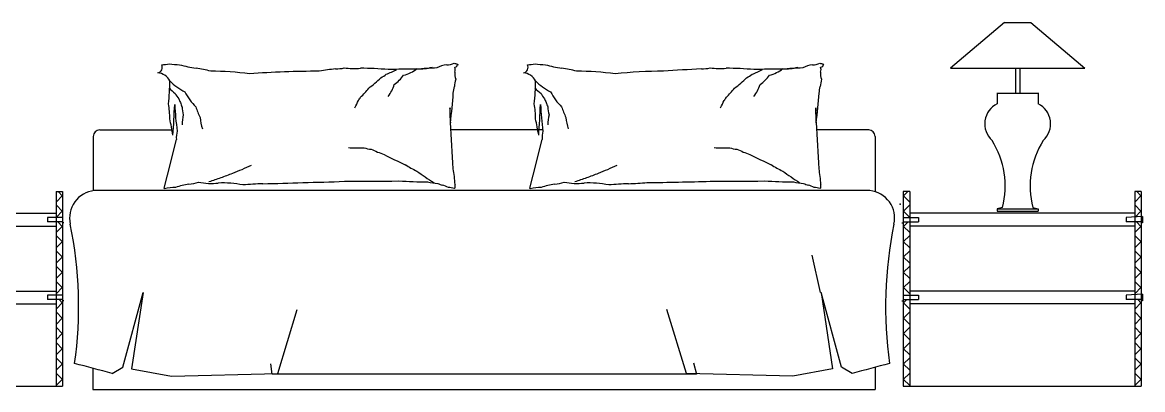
# Model space of a CAD drawing. Header units: inches. Extents: x 18.5 to 61, y 8.5 to 33.3.
# Drawn here: x 30.323 to 32.91, y 23.638 to 24.487 of the extents above; entities that cross this region are included whole.
import ezdxf

# ---------------------------------------------------------------- set-up
doc = ezdxf.new("R2010")
doc.units = ezdxf.units.IN
doc.header["$MEASUREMENT"] = 0
doc.layers.add('02', color=2, linetype='Continuous')

msp = doc.modelspace()

# ---------------------------------------------------------------- linework, layer by layer
at = {"layer": '02'}
for p, q in [((32.5913, 24.4873), (32.4665, 24.3817)), ((32.5913, 24.4873), (32.6521, 24.4873)), ((32.6521, 24.4873), (32.7769, 24.3817)), ((32.4665, 24.3817), (32.7769, 24.3817)), ((32.6169, 24.3817), (32.6169, 24.3241)), ((32.6265, 24.3817), (32.6265, 24.3241)), ((32.5745, 24.3241), (32.5745, 24.2993)), ((32.5745, 24.3238), (32.6689, 24.3238)), ((32.6689, 24.3241), (32.6689, 24.2993)), ((30.4861, 24.2238), (30.4861, 24.098)), ((30.5011, 24.2388), (30.6682, 24.2388)), ((31.5247, 24.2388), (31.3127, 24.2388)), ((32.2775, 24.2388), (32.1577, 24.2388)), ((32.2925, 24.2238), (32.2925, 24.0959)), ((30.6575, 24.134), (30.6782, 24.2165)), ((31.5025, 24.134), (31.5231, 24.2165)), ((30.65, 24.1039), (30.6575, 24.134)), ((31.495, 24.1039), (31.5025, 24.134)), ((30.4004, 24.0963), (30.4004, 23.6463)), ((30.4004, 24.0963), (30.4154, 24.0963)), ((30.4154, 24.0857), (30.4048, 24.0963)), ((30.4154, 24.0963), (30.4154, 23.6463)), ((32.2802, 24.0983), (30.4887, 24.0983)), ((32.3573, 24.0963), (32.3573, 23.6463)), ((32.3723, 24.0963), (32.3573, 24.0963)), ((32.3573, 24.0857), (32.3679, 24.0963)), ((32.3723, 24.0963), (32.3723, 23.6463)), ((32.8923, 24.0963), (32.8923, 23.6463)), ((32.9073, 24.0963), (32.8923, 24.0963)), ((32.9073, 24.0857), (32.8967, 24.0963)), ((32.9073, 24.0963), (32.9073, 23.6463)), ((30.4004, 24.072), (30.4154, 24.087)), ((32.3723, 24.072), (32.3573, 24.087)), ((32.8923, 24.072), (32.9073, 24.087)), ((29.8804, 24.0463), (30.4004, 24.0463)), ((30.4154, 24.0503), (30.4004, 24.0653)), ((30.4004, 24.0366), (30.4154, 24.0516)), ((32.3573, 24.0503), (32.3723, 24.0653)), ((32.3723, 24.0366), (32.3573, 24.0516)), ((32.8923, 24.0463), (32.3723, 24.0463)), ((32.5865, 24.0593), (32.5745, 24.0561)), ((32.5745, 24.0561), (32.5745, 24.0505)), ((32.5745, 24.0505), (32.6689, 24.0505)), ((32.5753, 24.0563), (32.6681, 24.0563)), ((32.6569, 24.0593), (32.6689, 24.0561)), ((32.6689, 24.0561), (32.6689, 24.0505)), ((32.9073, 24.0503), (32.8923, 24.0653)), ((32.8923, 24.0366), (32.9073, 24.0516)), ((29.8804, 24.0163), (30.4004, 24.0163)), ((30.3804, 24.0363), (30.3804, 24.0263)), ((30.4154, 24.0363), (30.3804, 24.0363)), ((30.4154, 24.0263), (30.3804, 24.0263)), ((30.4004, 24.0013), (30.4154, 24.0163)), ((30.4154, 24.015), (30.4041, 24.0263)), ((30.4184, 24.0238), (30.4154, 24.0238)), ((32.3543, 24.0238), (32.3573, 24.0238)), ((32.3573, 24.0363), (32.3923, 24.0363)), ((32.3573, 24.0263), (32.3923, 24.0263)), ((32.3573, 24.015), (32.3686, 24.0263)), ((32.3723, 24.0013), (32.3573, 24.0163)), ((32.8923, 24.0163), (32.3723, 24.0163)), ((32.3923, 24.0363), (32.3923, 24.0263)), ((32.9103, 24.0388), (32.8723, 24.0363)), ((32.8723, 24.0363), (32.8723, 24.0263)), ((32.9073, 24.0263), (32.8723, 24.0263)), ((32.8923, 24.0013), (32.9073, 24.0163)), ((32.9073, 24.015), (32.896, 24.0263)), ((32.9103, 24.0238), (32.9073, 24.0238)), ((32.9103, 24.0388), (32.9103, 24.0238)), ((30.4154, 23.9796), (30.4004, 23.9946)), ((32.3573, 23.9796), (32.3723, 23.9946)), ((32.9073, 23.9796), (32.8923, 23.9946)), ((30.4004, 23.9659), (30.4154, 23.9809)), ((32.3723, 23.9659), (32.3573, 23.9809)), ((32.8923, 23.9659), (32.9073, 23.9809)), ((30.4154, 23.9443), (30.4004, 23.9593)), ((30.4004, 23.9306), (30.4154, 23.9456)), ((32.1665, 23.863), (32.1471, 23.9493)), ((32.3573, 23.9443), (32.3723, 23.9593)), ((32.3723, 23.9306), (32.3573, 23.9456)), ((32.9073, 23.9443), (32.8923, 23.9593)), ((32.8923, 23.9306), (32.9073, 23.9456)), ((30.4154, 23.9089), (30.4004, 23.9239)), ((32.3573, 23.9089), (32.3723, 23.9239)), ((32.9073, 23.9089), (32.8923, 23.9239)), ((30.4004, 23.8952), (30.4154, 23.9102)), ((30.4154, 23.8736), (30.4004, 23.8886)), ((32.3723, 23.8952), (32.3573, 23.9102)), ((32.3573, 23.8736), (32.3723, 23.8886)), ((32.8923, 23.8952), (32.9073, 23.9102)), ((32.9073, 23.8736), (32.8923, 23.8886)), ((29.8804, 23.8663), (30.4004, 23.8663)), ((30.4004, 23.8598), (30.4154, 23.8748)), ((30.5542, 23.6903), (30.6012, 23.863)), ((30.6012, 23.863), (30.5749, 23.6865)), ((32.2147, 23.6903), (32.1677, 23.863)), ((32.1677, 23.863), (32.1941, 23.6865)), ((32.3723, 23.8598), (32.3573, 23.8748)), ((32.8923, 23.8663), (32.3723, 23.8663)), ((32.8923, 23.8598), (32.9073, 23.8748)), ((29.8804, 23.8363), (30.4004, 23.8363)), ((30.4154, 23.8563), (30.3804, 23.8563)), ((30.3804, 23.8563), (30.3804, 23.8463)), ((30.4154, 23.8463), (30.3804, 23.8463)), ((30.4004, 23.8245), (30.4154, 23.8395)), ((30.4154, 23.8382), (30.4073, 23.8463)), ((30.4184, 23.8438), (30.4154, 23.8438)), ((32.3543, 23.8438), (32.3573, 23.8438)), ((32.3573, 23.8563), (32.3923, 23.8563)), ((32.3573, 23.8463), (32.3923, 23.8463)), ((32.3573, 23.8382), (32.3654, 23.8463)), ((32.3723, 23.8245), (32.3573, 23.8395)), ((32.8923, 23.8363), (32.3723, 23.8363)), ((32.3923, 23.8563), (32.3923, 23.8463)), ((32.9103, 23.8588), (32.8723, 23.8563)), ((32.8723, 23.8563), (32.8723, 23.8463)), ((32.9073, 23.8463), (32.8723, 23.8463)), ((32.8923, 23.8245), (32.9073, 23.8395)), ((32.9073, 23.8382), (32.8992, 23.8463)), ((32.9103, 23.8438), (32.9073, 23.8438)), ((32.9103, 23.8588), (32.9103, 23.8438)), ((30.4154, 23.8028), (30.4004, 23.8178)), ((30.9125, 23.6752), (30.9576, 23.8236)), ((31.8565, 23.6752), (31.8113, 23.8236)), ((32.3573, 23.8028), (32.3723, 23.8178)), ((32.9073, 23.8028), (32.8923, 23.8178)), ((30.4004, 23.7891), (30.4154, 23.8041)), ((30.4154, 23.7675), (30.4004, 23.7825)), ((32.3723, 23.7891), (32.3573, 23.8041)), ((32.3573, 23.7675), (32.3723, 23.7825)), ((32.8923, 23.7891), (32.9073, 23.8041)), ((32.9073, 23.7675), (32.8923, 23.7825)), ((30.4004, 23.7538), (30.4154, 23.7688)), ((32.3723, 23.7538), (32.3573, 23.7688)), ((32.8923, 23.7538), (32.9073, 23.7688)), ((30.4154, 23.7321), (30.4004, 23.7471)), ((30.4004, 23.7184), (30.4154, 23.7334)), ((32.3573, 23.7321), (32.3723, 23.7471)), ((32.3723, 23.7184), (32.3573, 23.7334)), ((32.9073, 23.7321), (32.8923, 23.7471)), ((32.8923, 23.7184), (32.9073, 23.7334)), ((30.4154, 23.6968), (30.4004, 23.7118)), ((32.3573, 23.6968), (32.3723, 23.7118)), ((32.9073, 23.6968), (32.8923, 23.7118)), ((30.4004, 23.6831), (30.4154, 23.6981)), ((30.4856, 23.6875), (30.4856, 23.6383)), ((30.5298, 23.6752), (30.5542, 23.6903)), ((30.5749, 23.6865), (30.667, 23.6696)), ((30.8997, 23.6742), (30.8965, 23.698)), ((31.8731, 23.7003), (31.8794, 23.6742)), ((32.1941, 23.6865), (32.102, 23.6696)), ((32.2392, 23.6752), (32.2147, 23.6903)), ((32.2925, 23.6899), (32.2925, 23.6383)), ((32.3723, 23.6831), (32.3573, 23.6981)), ((32.8923, 23.6831), (32.9073, 23.6981)), ((30.4154, 23.6614), (30.4004, 23.6764)), ((30.4004, 23.6477), (30.4154, 23.6627)), ((30.667, 23.6696), (30.9125, 23.6752)), ((31.8794, 23.6742), (30.8997, 23.6742)), ((32.102, 23.6696), (31.8565, 23.6752)), ((32.3573, 23.6614), (32.3723, 23.6764)), ((32.3723, 23.6477), (32.3573, 23.6627)), ((32.9073, 23.6614), (32.8923, 23.6764)), ((32.8923, 23.6477), (32.9073, 23.6627)), ((29.8654, 23.6463), (30.4154, 23.6463)), ((30.4856, 23.6383), (32.2925, 23.6383)), ((32.3573, 23.6463), (32.9073, 23.6463))]:
    msp.add_line(p, q, dxfattribs=at)
for centre, radius, start, end in [((30.6326, 24.3836), 0.0131, 281.2724, 26.5805), ((30.6444, 24.4799), 0.0904, 270, 281.2724), ((30.6857, 24.5506), 0.1611, 261.5628, 270), ((30.7684, 24.6828), 0.3048, 254.256, 261.5628), ((30.6918, 24.1412), 0.2422, 74.256, 82.4531), ((31.1021, 23.8534), 0.5293, 96.0867, 100.1899), ((31.0392, 24.5319), 0.1524, 272.5386, 280.1899), ((31.0904, 24.6706), 0.2897, 265.1982, 272.5386), ((31.0945, 23.5081), 0.8732, 85.1982, 89.4243), ((31.0799, 24.5862), 0.234, 290.8603, 297.2396), ((31.2173, 22.8848), 1.4943, 89.4243, 91.9079), ((31.176, 24.4605), 0.0992, 285.9352, 306.0864), ((31.3076, 23.5616), 0.8208, 91.9079, 95.2592), ((31.2417, 24.4792), 0.0992, 265.7841, 285.9352), ((31.3077, 24.3356), 0.0539, 95.2592, 120.6513), ((31.305, 24.4181), 0.0289, 265.6975, 300.6513), ((31.329, 24.4165), 0.0251, 248.2117, 265.6975), ((31.307, 24.3781), 0.0156, 338.0096, 21.421), ((31.3224, 24.388), 0.00428, 258.1069, 338.0096), ((31.3286, 24.3872), 0.00232, 78.1069, 199.564), ((31.3303, 24.3926), 0.00342, 199.564, 248.2117), ((31.4776, 24.3836), 0.0131, 281.2724, 26.5805), ((31.4893, 24.4799), 0.0904, 270, 281.2724), ((31.5306, 24.5506), 0.1611, 261.5628, 270), ((31.6133, 24.6828), 0.3048, 254.256, 261.5628), ((31.5368, 24.1412), 0.2422, 74.256, 82.4531), ((32.0205, 21.5501), 2.8325, 92.6211, 94.3947), ((31.8842, 24.5319), 0.1524, 272.5386, 280.1899), ((31.9354, 24.6706), 0.2897, 265.1982, 272.5386), ((31.9395, 23.5081), 0.8732, 85.1982, 89.4243), ((31.9249, 24.5862), 0.234, 290.8603, 297.2396), ((32.0623, 22.8848), 1.4943, 89.4243, 91.9079), ((32.021, 24.4605), 0.0992, 285.9352, 306.0864), ((32.1526, 23.5616), 0.8208, 91.9079, 95.2592), ((32.0867, 24.4792), 0.0992, 265.7841, 285.9352), ((32.1527, 24.3356), 0.0539, 95.2592, 120.6513), ((32.1499, 24.4181), 0.0289, 265.6975, 300.6513), ((32.174, 24.4165), 0.0251, 248.2117, 265.6975), ((32.1674, 24.388), 0.00428, 258.1069, 338.0096), ((32.152, 24.3781), 0.0156, 338.0096, 21.421), ((32.1736, 24.3872), 0.00232, 78.1069, 199.564), ((32.1753, 24.3926), 0.00342, 199.564, 248.2117), ((30.6326, 24.3366), 0.0342, 26.5805, 85.5998), ((30.1712, 24.3522), 0.4918, 353.7676, 0), ((30.7617, 24.4511), 0.1399, 225.0976, 242.7964), ((30.7576, 23.6917), 0.6827, 82.4531, 90), ((31.0084, 22.1743), 2.2, 89.9992, 94.2019), ((30.8795, 24.6421), 0.3916, 308.3886, 313.8115), ((31.1155, 24.4277), 0.0768, 297.2396, 308.3886), ((31.1232, 24.4236), 0.0992, 306.0864, 323.8234), ((31.564, 24.3041), 0.246, 167.8905, 171.8665), ((31.354, 24.3677), 0.0328, 171.8665, 201.421), ((31.4775, 24.3366), 0.0342, 26.5805, 85.5998), ((31.0161, 24.3522), 0.4918, 353.7676, 0), ((31.6067, 24.4511), 0.1399, 225.0976, 242.7964), ((31.6025, 23.6917), 0.6827, 82.4531, 90), ((31.8034, 23.3254), 1.049, 90, 96.0867), ((31.7245, 24.6421), 0.3916, 308.3886, 313.8115), ((31.9605, 24.4277), 0.0768, 297.2396, 308.3886), ((31.9682, 24.4236), 0.0992, 306.0864, 323.8234), ((32.409, 24.3041), 0.246, 167.8905, 171.8665), ((32.1989, 24.3677), 0.0328, 171.8665, 201.421), ((30.7288, 24.3954), 0.0899, 221.4429, 233.7359), ((30.822, 24.391), 0.1399, 207.3988, 225.0976), ((30.9478, 24.4769), 0.2252, 313.8115, 320.9651), ((31.0875, 24.3748), 0.0992, 323.8234, 341.5603), ((31.1239, 24.3654), 0.1983, 347.8905, 352.3191), ((31.5738, 24.3954), 0.0899, 221.4429, 233.7359), ((31.667, 24.391), 0.1399, 207.3988, 225.0976), ((31.7928, 24.4769), 0.2252, 313.8115, 320.9651), ((31.9325, 24.3748), 0.0992, 323.8234, 341.5603), ((31.9689, 24.3654), 0.1983, 347.8905, 352.3191), ((30.7232, 24.3455), 0.0526, 205.3551, 221.4429), ((30.8241, 24.3668), 0.1511, 201.8149, 205.3551), ((30.8821, 24.3683), 0.2056, 198.7799, 201.8149), ((30.9144, 24.385), 0.2002, 331.6832, 336.9972), ((31.0603, 24.3378), 0.0493, 320.9651, 331.6832), ((30.4063, 24.3774), 0.9131, 352.3191, 356.6313), ((31.5682, 24.3455), 0.0526, 205.3551, 221.4429), ((31.669, 24.3668), 0.1511, 201.8149, 205.3551), ((31.7271, 24.3683), 0.2056, 198.7799, 201.8149), ((31.7593, 24.385), 0.2002, 331.6832, 336.9972), ((31.9053, 24.3378), 0.0493, 320.9651, 331.6832), ((31.2513, 24.3774), 0.9131, 352.3191, 356.6313), ((32.5974, 24.2528), 0.0518, 116.2442, 227.6469), ((32.646, 24.2528), 0.0518, 312.3531, 63.7558), ((30.459, 24.2645), 0.204, 0, 9.6844), ((27.725, 24.4315), 2.9524, 356.018, 357.3922), ((31.3325, 24.3278), 0.6588, 182.6649, 188.0051), ((30.7475, 24.2919), 0.0562, 180, 198.7799), ((30.7828, 24.2506), 0.0915, 165.3149, 180), ((30.8574, 24.3317), 0.1399, 196.515, 207.3988), ((31.5382, 24.2785), 0.2281, 177.1833, 185.8121), ((29.947, 24.217), 1.3652, 1.6331, 3.055), ((31.304, 24.2645), 0.204, 0, 9.6844), ((28.57, 24.4315), 2.9524, 356.018, 357.3922), ((32.1775, 24.3278), 0.6588, 182.6649, 188.0051), ((31.5924, 24.2919), 0.0562, 180, 198.7799), ((31.6278, 24.2506), 0.0915, 165.3149, 180), ((31.7024, 24.3317), 0.1399, 196.515, 207.3988), ((32.3831, 24.2785), 0.2281, 177.1833, 185.8121), ((30.792, 24.217), 1.3652, 1.6331, 3.055), ((29.8009, 24.0781), 0.882, 9.6844, 12.1984), ((30.8724, 24.281), 0.1399, 185.6311, 196.515), ((17.7016, 23.4223), 13.6356, 3.05496, 3.50486), ((30.6458, 24.0781), 0.882, 9.6844, 12.1984), ((31.7174, 24.281), 0.1399, 185.6311, 196.515), ((18.5466, 23.4223), 13.6356, 3.05496, 3.50486), ((30.5011, 24.2238), 0.015, 90, 180), ((30.7458, 24.2197), 0.0677, 165.9548, 182.6649), ((31.5908, 24.2197), 0.0677, 165.9548, 182.6649), ((32.2775, 24.2238), 0.015, 0, 90), ((31.0949, 24.4691), 0.2721, 265.9172, 273.5552), ((31.1323, 24.2518), 0.058, 249.3257, 265.9172), ((31.9399, 24.4691), 0.2721, 265.9172, 273.5552), ((31.9772, 24.2518), 0.058, 249.3257, 265.9172), ((32.3966, 24.1094), 0.1963, 345.218, 32.3631), ((32.8467, 24.1094), 0.1963, 147.6369, 194.782), ((31.3368, 24.6557), 0.5066, 245.6735, 249.3257), ((31.797, 25.4635), 1.4323, 243.5015, 245.6735), ((32.1818, 24.6557), 0.5066, 245.6735, 249.3257), ((32.642, 25.4635), 1.4323, 243.5015, 245.6735), ((31.1021, 23.4602), 0.7387, 111.6577, 113.4844), ((31.1453, 23.479), 0.7387, 113.4844, 115.3111), ((31.3733, 24.4231), 0.3126, 237.865, 243.5015), ((31.0015, 24.0932), 0.3212, 3.5049, 9.9984), ((31.9471, 23.4602), 0.7387, 111.6577, 113.4844), ((31.9903, 23.479), 0.7387, 113.4844, 115.3111), ((32.2183, 24.4231), 0.3126, 237.865, 243.5015), ((31.8465, 24.0932), 0.3212, 3.5049, 9.9984), ((30.6936, 24.2321), 0.1197, 276.4341, 287.3864), ((30.7587, 24.2608), 0.1459, 258.4414, 276.4341), ((30.9992, 23.422), 0.7387, 107.1982, 109.428), ((31.0534, 23.4411), 0.7387, 109.428, 111.6577), ((30.9135, 27.4788), 3.3622, 270.9704, 272.6096), ((31.0951, 29.8385), 5.7185, 269.7135, 270.9704), ((31.2646, 25.2826), 1.164, 266.426, 269.7135), ((31.6603, 24.7341), 0.7286, 234.1737, 237.865), ((31.2912, 24.2608), 0.1459, 257.131, 266.426), ((31.5386, 24.2321), 0.1197, 276.4341, 287.3864), ((31.6036, 24.2608), 0.1459, 258.4414, 276.4341), ((31.8442, 23.422), 0.7387, 107.1982, 109.428), ((31.8984, 23.4411), 0.7387, 109.428, 111.6577), ((31.6789, 31.8806), 7.7641, 270.63844, 271.71717), ((31.9401, 29.8385), 5.7185, 269.7135, 270.9704), ((32.1095, 25.2826), 1.164, 266.426, 269.7135), ((32.5053, 24.7341), 0.7286, 234.1737, 237.865), ((32.1362, 24.2608), 0.1459, 257.131, 266.426), ((30.4951, 24.035), 0.0636, 95.7072, 192.7732), ((30.6501, 24.103), 0.000917, 345.9551, 94.0829), ((30.6956, 23.8357), 0.2708, 94.0829, 99.4841), ((30.7449, 23.8866), 0.2297, 99.4841, 107.3864), ((30.786, 23.886), 0.2301, 78.4414, 92.7491), ((30.9452, 22.7112), 1.4048, 92.7491, 94.6176), ((30.7576, 29.8506), 5.7375, 271.2007, 272.12526), ((31.3029, 24.1554), 0.0453, 242.7159, 257.131), ((31.2714, 24.0376), 0.0767, 62.7159, 73.7789), ((31.2957, 24.019), 0.0875, 73.7789, 82.8796), ((31.3214, 24.1026), 0.00132, 82.8796, 163.3022), ((31.3406, 24.1073), 0.0193, 163.3022, 189.9984), ((31.495, 24.103), 0.000917, 345.9551, 94.0829), ((31.5405, 23.8357), 0.2708, 94.0829, 99.4841), ((31.5899, 23.8866), 0.2297, 99.4841, 107.3864), ((31.631, 23.886), 0.2301, 78.4414, 92.7491), ((31.7902, 22.7112), 1.4048, 92.7491, 94.6176), ((31.6675, 25.3296), 1.2165, 272.6096, 274.6176), ((32.1479, 24.1554), 0.0453, 242.7159, 257.131), ((32.1163, 24.0376), 0.0767, 62.7159, 73.7789), ((32.1407, 24.019), 0.0875, 73.7789, 82.8796), ((32.1664, 24.1026), 0.00132, 82.8796, 163.3022), ((32.1856, 24.1073), 0.0193, 163.3022, 189.9984), ((32.2739, 24.035), 0.0636, 347.2268, 84.2928), ((29.5075, 23.8304), 0.9449, 351.9759, 11.6301), ((33.2614, 23.8304), 0.9449, 168.3699, 188.0241), ((29.7906, 21.1007), 2.6786, 73.9797, 75.8993), ((32.9784, 21.1007), 2.6786, 104.1007, 106.0203)]:
    msp.add_arc(centre, radius, start, end, dxfattribs=at)
msp.add_point((32.3505, 24.067), dxfattribs=at)

doc.saveas('drawing.dxf')
